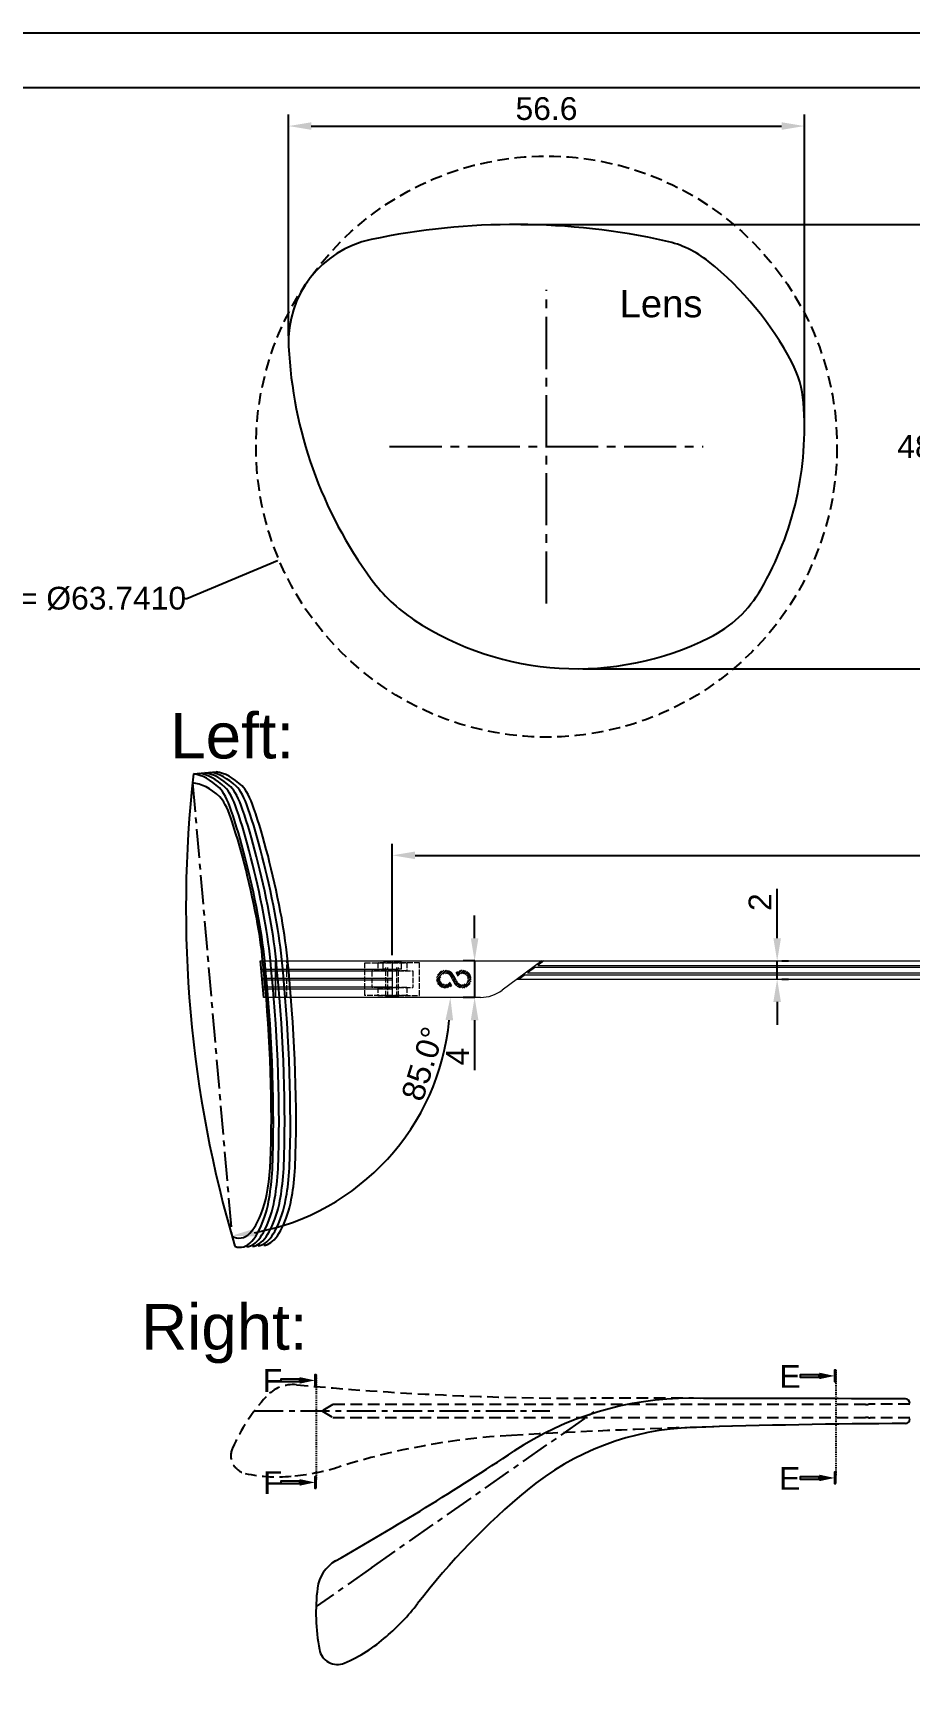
# Model space of a CAD drawing. Header units: millimetres. Extents: x 1167 to 2269, y 1197 to 1555.
# Drawn here: x 1624.7 to 1720.9, y 1373.6 to 1555.2 of the extents above; entities that cross this region are included whole.
import ezdxf

# ---------------------------------------------------------------- set-up
doc = ezdxf.new("R2010")
doc.units = ezdxf.units.MM
for name, pattern in [('ACAD_ISO02W100', [15, 12, -3]), ('CENTER', [50.79999999999998, 31.75, -6.349999999999998, 6.349999999999998, -6.349999999999998]), ('CENTER2', [28.574999999999992, 19.05, -3.174999999999998, 3.174999999999998, -3.174999999999998]), ('HIDDEN', [9.524999999999995, 6.349999999999998, -3.174999999999998]), ('HIDDEN2', [0.1875, 0.125, -0.0625]), ('PHANTOM2', [1.25, 0.625, -0.125, 0.125, -0.125, 0.125, -0.125])]:
    doc.linetypes.add(name, pattern=pattern)
for name, color, linetype in [('Center Line', 2, 'CENTER2'), ('Dimension', 3, 'Continuous'), ('Hidden Line', 1, 'HIDDEN2'), ('Section Line', 6, 'PHANTOM2'), ('Text', 4, 'Continuous')]:
    doc.layers.add(name, color=color, linetype=linetype)
for name, color, linetype, lineweight in [('odj', 4, 'Continuous', 35), ('Section', 4, 'Continuous', 25), ('填充', 6, 'Continuous', 9), ('标注', 4, 'Continuous', 5)]:
    doc.layers.add(name, color=color, linetype=linetype, lineweight=lineweight)
doc.styles.get("Standard").update_dxf_attribs({"font": 'arial.ttf'})
doc.styles.add('宋体', font='SimSun.ttf')
doc.styles.add('样式 1', font='romant.shx')
doc.dimstyles.new('ISO-25$0', dxfattribs={"dimtxt": 2.5, "dimasz": 2.5, "dimexe": 0.5, "dimexo": 1, "dimgap": 1, "dimtad": 0, "dimtih": 1, "dimtoh": 1, "dimdec": 1, "dimzin": 10, "dimdsep": 46, "dimlunit": 6, "dimtxsty": '样式 1', "dimcen": 0, "dimclrd": 256, "dimclre": 256, "dimclrt": 7, "dimazin": 0, "dimtfac": 1, "dimtdec": 1, "dimtofl": 0, "dimtmove": 0, "dimatfit": 0, "dimfxl": 1, "dimtolj": 1, "dimtzin": 10, "dimarcsym": 0})
doc.dimstyles.get("Standard").update_dxf_attribs({"dimtxt": 0.18, "dimasz": 0.18, "dimexe": 0.18, "dimexo": 0.0625, "dimgap": 0.09, "dimtad": 0, "dimtih": 1, "dimtoh": 1, "dimdec": 4, "dimzin": 0, "dimdsep": 46, "dimtxsty": 'Standard', "dimcen": 0.09, "dimadec": 0, "dimazin": 0, "dimtfac": 1, "dimtdec": 4, "dimtofl": 0, "dimtmove": 0, "dimatfit": 3, "dimfxl": 1, "dimtolj": 1, "dimtzin": 0, "dimarcsym": 0})
doc.dimstyles.new('STANDARD$2', dxfattribs={"dimtxt": 2.5, "dimasz": 2.5, "dimexe": 1.25, "dimexo": 0.625, "dimtad": 1, "dimdec": 1, "dimdsep": 46, "dimlunit": 6, "dimtxsty": 'Standard', "dimcen": 2.5, "dimadec": 1, "dimazin": 0, "dimtfac": 1, "dimtdec": 1, "dimtmove": 0, "dimatfit": 3, "dimfxl": 1, "dimtolj": 1, "dimtzin": 0, "dimarcsym": 0})

# ---------------------------------------------------------------- blocks, each defined once
blk = doc.blocks.new('*D203')
at = {"layer": 'Defpoints', "color": 0, "transparency": 16777216}
for p in [(1677.600711533664, 1534.228525898916), (1722.919261339779, 1534.228525898916), (1684.41649030314, 1485.486914000535)]:
    blk.add_point(p, dxfattribs=at)
at = {"layer": 'Dimension', "color": 0, "lineweight": -2, "transparency": 16777216}
for p, q in [((1678.225711533664, 1534.228525898916), (1724.169261339779, 1534.228525898916)), ((1722.919261339779, 1531.728525898916), (1722.919261339779, 1511.759152419029)), ((1722.919261339779, 1487.986914000535), (1722.919261339779, 1507.956287480421)), ((1685.04149030314, 1485.486914000535), (1724.169261339779, 1485.486914000535))]:
    blk.add_line(p, q, dxfattribs=at)
at = {"layer": 'Dimension', "color": 0, "transparency": 16777216}
for points in [[(1722.502594673112, 1531.728525898916), (1723.335928006446, 1531.728525898916), (1722.919261339779, 1534.228525898916)], [(1722.502594673112, 1487.986914000535), (1723.335928006446, 1487.986914000535), (1722.919261339779, 1485.486914000535)]]:
    blk.add_solid(points, dxfattribs=at)
at = {"layer": 'Dimension', "color": 0, "transparency": 16777216, "insert": (1722.919261339779, 1509.857719949724), "char_height": 2.5, "attachment_point": 5}
blk.add_mtext('48.7', dxfattribs=at)
blk = doc.blocks.new('*D205')
at = {"layer": 'Defpoints', "color": 0, "transparency": 16777216}
for p in [(1709.345241208634, 1545.030279766508), (1652.742196564294, 1521.40012936055), (1709.345241208634, 1511.942628495704)]:
    blk.add_point(p, dxfattribs=at)
at = {"layer": 'Dimension', "color": 0, "lineweight": -2, "transparency": 16777216}
for p, q in [((1652.742196564294, 1522.02512936055), (1652.742196564294, 1546.280279766508)), ((1709.345241208634, 1512.567628495704), (1709.345241208634, 1546.280279766508)), ((1655.242196564294, 1545.030279766508), (1706.845241208634, 1545.030279766508))]:
    blk.add_line(p, q, dxfattribs=at)
at = {"layer": 'Dimension', "color": 0, "transparency": 16777216}
for points in [[(1655.242196564294, 1545.446946433175), (1655.242196564294, 1544.613613099841), (1652.742196564294, 1545.030279766508)], [(1706.845241208634, 1545.446946433175), (1706.845241208634, 1544.613613099841), (1709.345241208634, 1545.030279766508)]]:
    blk.add_solid(points, dxfattribs=at)
at = {"layer": 'Dimension', "color": 0, "transparency": 16777216, "insert": (1681.043718886464, 1546.931712235812), "char_height": 2.5, "attachment_point": 5}
blk.add_mtext('56.6', dxfattribs=at)
blk = doc.blocks.new('*D206')
at = {"color": 0, "lineweight": -2, "transparency": 16777216}
for p, q in [((1680.953718886459, 1509.857719949723), (1681.133718886459, 1509.857719949723)), ((1681.043718886459, 1509.767719949723), (1681.043718886459, 1509.947719949723)), ((1641.593497266615, 1493.182888479149), (1651.522080164338, 1497.379504867177)), ((1641.376710090615, 1493.182888479149), (1641.593497266615, 1493.182888479149))]:
    blk.add_line(p, q, dxfattribs=at)
at = {"color": 0, "transparency": 16777216}
blk.add_solid([(1651.510400261243, 1497.407137816055), (1651.533760067432, 1497.351871918299), (1651.687877857607, 1497.449584285744)], dxfattribs=at)
at = {"layer": 'Defpoints', "color": 0, "transparency": 16777216}
for p in [(1710.399559915312, 1522.265855613702), (1651.687877857607, 1497.449584285744)]:
    blk.add_point(p, dxfattribs=at)
at = {"color": 3, "lineweight": 15, "transparency": 16777216, "insert": (1629.421942014217, 1493.182888479149), "char_height": 2.5, "attachment_point": 5}
blk.add_mtext('\\A1;ED = %%C63.7410', dxfattribs=at)
blk = doc.blocks.new('KNHIV')
at = {"color": 251, "linetype": 'ACAD_ISO02W100', "lineweight": 9, "ltscale": 0.05}
for p, q in [((903.9316316802993, -152.6335024612215), (904.0920977398616, -152.4835024612215)), ((904.7316316802993, -152.4835024612215), (904.0920977398616, -152.4835024612215)), ((904.7316316802993, -152.4835024612215), (904.7316316802993, -152.6335024612215)), ((905.7711656207371, -152.4835024612215), (905.1316316802994, -152.4835024612215)), ((905.1316316802994, -152.4835024612215), (905.1316316802994, -152.6335024612215)), ((905.9316316802993, -152.6335024612215), (905.7711656207371, -152.4835024612215)), ((901.9316316803014, -152.6335024612215), (906.5316316802994, -152.6335024612215)), ((901.9316316803013, -156.2335024612215), (901.9316316803014, -152.6335024612215)), ((902.6816316802993, -153.5335024612215), (902.6816316802993, -155.3335024612216)), ((906.5316316802994, -153.5335024612215), (902.6816316802993, -153.5335024612215)), ((907.9316316802973, -152.6335024612215), (903.3316316802993, -152.6335024612215)), ((903.3316316802993, -152.6335024612215), (903.3316316802993, -153.5335024612215)), ((903.3316316802993, -153.5335024612215), (907.1816316802993, -153.5335024612215)), ((903.9316316802993, -153.3335024612215), (903.9316316802993, -152.6335024612215)), ((904.2316316802993, -153.3335024612215), (903.9316316802993, -153.3335024612215)), ((904.2316316802993, -156.3042499808065), (904.2316316802993, -153.1335024612216)), ((904.2316316802993, -153.3335024612215), (905.6316316802994, -153.3335024612215)), ((904.4316316802993, -156.3835024612215), (904.4316316802993, -153.1335024612215)), ((905.4316316802993, -156.3835024612215), (905.4316316802993, -153.1335024612215)), ((905.6316316802994, -156.3042499808066), (905.6316316802994, -153.1335024612216)), ((905.9316316802993, -153.3335024612215), (905.6316316802994, -153.3335024612215)), ((905.9316316802993, -153.3335024612215), (905.9316316802993, -152.6335024612215)), ((906.5316316802994, -152.6335024612215), (906.5316316802994, -153.5335024612215)), ((907.1816316802993, -153.5335024612215), (907.1816316802993, -155.3335024612216)), ((907.9316316802974, -156.2335024612215), (907.9316316802973, -152.6335024612215)), ((906.5316316802994, -156.2335024612215), (901.9316316803013, -156.2335024612215)), ((906.5316316802994, -155.3335024612216), (902.6816316802993, -155.3335024612216)), ((903.3316316802993, -155.3335024612216), (903.3316316802994, -156.2335024612215)), ((903.3316316802993, -155.3335024612216), (907.1816316802993, -155.3335024612216)), ((903.3316316802993, -156.2335024612215), (907.9316316802974, -156.2335024612215)), ((906.5316316802994, -155.3335024612216), (906.5316316802994, -156.2335024612215)), ((904.2316316802993, -156.3042499808064), (904.3042444906791, -156.3835024612215)), ((904.2316316802993, -156.3042499808064), (905.6316316802994, -156.3042499808064)), ((904.3042444906791, -156.3835024612215), (905.5590188699196, -156.3835024612215)), ((905.6316316802994, -156.3042499808064), (905.5590188699196, -156.3835024612215))]:
    blk.add_line(p, q, dxfattribs=at)
blk = doc.blocks.new('DQD')
at = {"layer": '填充', "lineweight": 9, "ltscale": 0.3}
h = blk.add_hatch(dxfattribs=at)
h.set_pattern_fill('ANSI31', color=0, scale=0.05, style=0)
h.set_pattern_definition([(45, (1148.310689219001, -378.8355158307504), (-0.1122532015133644, 0.1122532015133644), [])])
edge = h.paths.add_edge_path()
edge.add_arc((566.6886130403477, -359.4946201689942), 1.216717289623546, 326.85562600558023, 355.0656761561903, ccw=False)
edge.add_arc((566.5886182054408, -359.4293281626059), 1.336140960204059, 301.21231557503927, 326.85577737543787, ccw=False)
edge.add_arc((566.7345749387543, -359.6666867267068), 1.057504578354094, 274.2954083961643, 301.1132669307683, ccw=False)
edge.add_arc((566.6861427289871, -359.0220303534171), 1.703977716600385, 257.7464523477044, 274.2958177068717, ccw=False)
edge.add_arc((566.552161257717, -359.6454521212073), 1.066323679704142, 222.0641747151613, 257.6720441280097, ccw=False)
edge.add_arc((567.0486799063024, -359.1973853769329), 1.735124528755777, 211.4987770512445, 222.0639620954589, ccw=False)
edge.add_line((565.5692236923569, -360.1039538747907), (565.5608968379122, -360.0900640158321))
edge.add_line((565.5608968379122, -360.0900640158321), (565.5517733592037, -360.0748522498172))
edge.add_arc((565.4972547061761, -360.1027084589502), 0.06122296885328356, 27.0646802215006, 32.79077455790604)
edge.add_arc((565.2214628673246, -360.2803099186655), 0.3892525655414389, 32.78193845158279, 33.68216510939047)
edge.add_line((565.5453703561388, -360.0644361164787), (565.5433272254693, -360.0608660595928))
edge.add_line((565.5433272254693, -360.0608660595928), (565.5412886339693, -360.0568940340217))
edge.add_arc((399.5386059169484, -452.12260299066), 189.823563961212, 29.01291434988989, 29.24438922041359)
edge.add_arc((594.7589724173001, -343.4616697150355), 33.60420062982037, 207.9789297392575, 208.2883267606696, ccw=False)
edge.add_arc((563.5330281917825, -360.0500628406903), 1.754452897536353, 27.9786661102966, 35.1296080710222)
edge.add_arc((564.4145697325889, -359.424436955154), 0.673493756199461, 34.75477402695907, 79.62394520422626)
edge.add_arc((564.3793043840753, -359.6171520034439), 0.869408876354051, 79.62532174699699, 91.32777301974212)
edge.add_arc((564.3741262809917, -359.4319307014557), 0.6841178927489383, 91.25367180060888, 130.813428210027)
edge.add_arc((564.4782941727417, -359.5525555237125), 0.8434957375525645, 130.8133250956672, 161.7494121829425)
edge.add_arc((564.3197299519491, -359.5002672879502), 0.6765326526666976, 161.749395577461, 200.5930098080731)
edge.add_arc((564.3651145107656, -359.483229547054), 0.7250098907572737, 200.5919094406856, 250.1078977268718)
edge.add_arc((564.3771603171288, -359.424855541739), 0.784046050996307, 250.7315977382036, 267.320860872582)
edge.add_arc((564.3670242481967, -359.641420979657), 0.5672435399689116, 267.3210753439423, 306.2228019429804)
edge.add_arc((564.2457809842717, -359.4759121329132), 0.7724095882509521, 306.2232758997156, 334.5335439679009)
edge.add_arc((564.5607225810918, -359.623541063804), 0.4245961006465461, 334.245506614147, 338.2122702240926)
edge.add_arc((564.7275412998947, -359.6895077019425), 0.2452101486666212, 338.0572130307958, 339.8658886487736)
edge.add_line((564.9577665303445, -359.7739136275254), (564.9586577206417, -359.7714105276702))
edge.add_line((564.9586577206414, -359.7714105276702), (565.2790189452751, -360.3481609467885))
edge.add_arc((564.3447588837873, -359.4378359659722), 1.304428393277978, 269.44646534017363, 315.743420397204, ccw=False)
edge.add_arc((564.343787394911, -359.5382448061391), 1.20401485349301, 219.0311403333957, 269.4465323711262, ccw=False)
edge.add_arc((564.3783404909054, -359.5251630457713), 1.239148246986644, 168.2093777522444, 218.4948823709228, ccw=False)
edge.add_arc((564.4577453651725, -359.5417355908417), 1.320264110429805, 121.206691058455, 168.2094811642351, ccw=False)
edge.add_arc((564.3200079999688, -359.3174345077646), 1.057054314618761, 94.29288208772061, 121.12046112476281, ccw=False)
edge.add_arc((564.3684359966826, -359.9627754671345), 1.704209801786156, 77.74644007036602, 94.29238557343848, ccw=False)
edge.add_arc((564.5024815273678, -359.3392514973688), 1.066442243453384, 42.07419061463338, 77.67423065552902, ccw=False)
edge.add_arc((564.0081888832599, -359.7854601562463), 1.732345678797139, 31.490805509078598, 42.073828809588576, ccw=False)
edge.add_arc((570.6896310388811, -355.7631246048854), 6.066493148001456, 210.9223463452864, 211.2429733182646)
edge.add_arc((565.5525527350894, -358.8855166961567), 0.05516987316543531, 205.9091883475824, 212.290059745909)
edge.add_arc((565.7252644248031, -358.7762607833129), 0.2595376306008084, 212.311343710942, 213.6669460447812)
edge.add_line((565.5092579837269, -358.9201392011228), (565.5113286015901, -358.9236716837715))
edge.add_line((565.5113286015903, -358.9236716837716), (565.5133442450663, -358.9276772487624))
edge.add_line((565.5133442450663, -358.9276772487624), (565.5694756162695, -359.0289030003003))
edge.add_line((565.5694756162695, -359.0289030003004), (565.6117985813908, -359.1051751713457))
edge.add_line((565.6117985813908, -359.1051751713457), (565.6609923362214, -359.1937164656284))
edge.add_arc((659.0659813808736, -307.2596540638827), 106.8720675199093, 209.0744756845439, 209.3224517215061)
edge.add_arc((563.1787150358971, -361.1044617461633), 3.099002879472425, 28.555811728722972, 29.096224519497298, ccw=False)
edge.add_arc((567.1019806205497, -358.9696014770688), 1.367499255932926, 208.5466101670828, 209.6915994986183)
edge.add_arc((588.5196750177456, -346.9020361273534), 25.95088661406556, 209.4140479317235, 210.0587383423365)
edge.add_arc((566.5642309010202, -359.6080498792439), 0.5838940484204227, 210.0584472110732, 215.1337942498214)
edge.add_arc((566.6562113320372, -359.5484779779381), 0.6934123124561334, 214.7855048940635, 294.3731550456129)
edge.add_arc((566.5875822481635, -359.396993854749), 0.8597174258170565, 294.3730579044457, 321.3929924748363)
edge.add_arc((566.7098070636087, -359.4945848194842), 0.7033112178369222, 321.3927186790723, 376.6129149764183)
edge.add_arc((566.6896904449966, -359.5005876099809), 0.7243043557043284, 16.61297775969063, 70.10287884462574)
edge.add_arc((566.6791206873781, -359.5536292982607), 0.7778192747445857, 70.70051019537512, 87.76094619390516)
edge.add_arc((566.6873536372152, -359.3429992108219), 0.5670283470711378, 87.76070116869991, 126.4635779799363)
edge.add_arc((566.8097910464778, -359.508689905945), 0.7730485539159813, 126.4633196236775, 154.5968447371398)
edge.add_arc((566.4955071148036, -359.3617953361708), 0.4261419920618258, 154.3102617431642, 158.2724430621825)
edge.add_arc((566.3276794256751, -359.2956157986912), 0.2457393046782578, 158.1206702321764, 159.9307208631565)
edge.add_line((566.0968618095214, -359.2112888520085), (566.0959706192245, -359.2137995171464))
edge.add_line((566.0959706192243, -359.2137995171464), (565.7756058641253, -358.6363412397474))
edge.add_arc((566.7099058705987, -359.5466472490116), 1.304443763678047, 89.44740677279219, 135.7452416581772, ccw=False)
edge.add_arc((566.7108800742767, -359.4459512887653), 1.203743091024093, 39.018406862530526, 89.44754976023052, ccw=False)
edge.add_arc((566.6952801009777, -359.4446441497368), 1.215088782696644, -6.582676327144782, 38.50740391752868, ccw=False)
edge.add_arc((568.4136684633979, -359.6429346064922), 0.514702438655821, 173.4181375380487, 175.1339994824087)
blk = doc.blocks.new('*D211')
at = {"layer": 'Defpoints', "color": 0, "transparency": 16777216}
for p in [(1706.232284319393, 1453.424825470938), (1706.351107666119, 1453.424825470938), (1706.232284319393, 1451.424825470938)]:
    blk.add_point(p, dxfattribs=at)
at = {"layer": 'Dimension', "color": 0, "lineweight": -2, "transparency": 16777216}
for p, q in [((1706.351107666119, 1455.924825470938), (1706.351107666119, 1461.330691773803)), ((1706.351107666119, 1451.424825470938), (1706.351107666119, 1453.424825470938)), ((1706.857284319393, 1453.424825470938), (1707.601107666119, 1453.424825470938)), ((1706.857284319393, 1451.424825470938), (1707.601107666119, 1451.424825470938)), ((1706.351107666119, 1448.924825470938), (1706.351107666119, 1446.424825470938))]:
    blk.add_line(p, q, dxfattribs=at)
at = {"layer": 'Dimension', "color": 0, "transparency": 16777216}
for points in [[(1705.934440999452, 1455.924825470938), (1706.767774332786, 1455.924825470938), (1706.351107666119, 1453.424825470938)], [(1705.934440999452, 1448.924825470938), (1706.767774332786, 1448.924825470938), (1706.351107666119, 1451.424825470938)]]:
    blk.add_solid(points, dxfattribs=at)
at = {"layer": 'Dimension', "color": 0, "transparency": 16777216, "insert": (1704.470991704318, 1459.87775862237), "char_height": 2.5, "attachment_point": 5, "rotation": 90}
blk.add_mtext('2', dxfattribs=at)
blk = doc.blocks.new('*D212')
at = {"layer": 'Defpoints', "color": 0, "transparency": 16777216}
for p in [(1673.157304898278, 1453.424825470938), (1673.804387163017, 1453.424825470938), (1673.804387163017, 1449.424825470938)]:
    blk.add_point(p, dxfattribs=at)
at = {"layer": 'Dimension', "color": 0, "lineweight": -2, "transparency": 16777216}
for p, q in [((1673.157304898278, 1455.924825470938), (1673.157304898278, 1458.424825470938)), ((1673.179387163017, 1453.424825470938), (1671.907304898278, 1453.424825470938)), ((1673.157304898278, 1453.424825470938), (1673.157304898278, 1449.424825470938)), ((1673.179387163017, 1449.424825470938), (1671.907304898278, 1449.424825470938)), ((1673.157304898278, 1446.924825470938), (1673.157304898278, 1441.445630382256))]:
    blk.add_line(p, q, dxfattribs=at)
at = {"layer": 'Dimension', "color": 0, "transparency": 16777216}
for points in [[(1672.740638231611, 1455.924825470938), (1673.573971564944, 1455.924825470938), (1673.157304898278, 1453.424825470938)], [(1672.740638231611, 1446.924825470938), (1673.573971564944, 1446.924825470938), (1673.157304898278, 1449.424825470938)]]:
    blk.add_solid(points, dxfattribs=at)
at = {"layer": 'Dimension', "color": 0, "transparency": 16777216, "insert": (1671.282304898277, 1442.935227926594), "char_height": 2.5, "attachment_point": 5, "rotation": 90}
blk.add_mtext('4', dxfattribs=at)
blk = doc.blocks.new('*D213')
at = {"layer": 'Defpoints', "color": 0, "transparency": 16777216}
for p in [(1809.124506209582, 1465.013205804867), (1664.124506209582, 1453.424825470937), (1809.124506209582, 1447.532101175174)]:
    blk.add_point(p, dxfattribs=at)
at = {"layer": 'Dimension', "color": 0, "lineweight": -2, "transparency": 16777216}
for p, q in [((1664.124506209582, 1454.049825470937), (1664.124506209582, 1466.263205804867)), ((1809.124506209582, 1448.157101175174), (1809.124506209582, 1466.263205804867)), ((1666.624506209582, 1465.013205804867), (1806.624506209582, 1465.013205804867))]:
    blk.add_line(p, q, dxfattribs=at)
at = {"layer": 'Dimension', "color": 0, "transparency": 16777216}
for points in [[(1666.624506209582, 1465.429872471533), (1666.624506209582, 1464.5965391382), (1664.124506209582, 1465.013205804867)], [(1806.624506209582, 1465.429872471533), (1806.624506209582, 1464.5965391382), (1809.124506209582, 1465.013205804867)]]:
    blk.add_solid(points, dxfattribs=at)
at = {"layer": 'Dimension', "color": 0, "transparency": 16777216, "insert": (1736.624506209582, 1466.914638274171), "char_height": 2.5, "attachment_point": 5}
blk.add_mtext('145±2', dxfattribs=at)
blk = doc.blocks.new('*D190')
at = {"color": 0, "lineweight": -2, "ltscale": 1000, "transparency": 16777216}
blk.add_arc((1644.253206047595, 1449.424825470937), 26.24600073294639, 280.4197355455171, 354.5403623042808, dxfattribs=at)
at = {"color": 0, "ltscale": 1000, "transparency": 16777216}
for points in [[(1669.963947178238, 1446.947506704759), (1670.796334864691, 1446.907818118401), (1670.499206780541, 1449.424825470937)], [(1649.055758214971, 1423.198721946142), (1648.944248395507, 1424.024560916285), (1646.522486394809, 1423.277111972821)]]:
    blk.add_solid(points, dxfattribs=at)
at = {"layer": 'Defpoints', "color": 0, "ltscale": 1000, "transparency": 16777216}
for p in [(1642.211059812458, 1472.955393099208), (1649.992971008088, 1449.424825470937), (1673.804387163016, 1449.424825470937), (1658.665436646662, 1427.489918048449), (1646.524940478966, 1423.248834863065)]:
    blk.add_point(p, dxfattribs=at)
at = {"color": 0, "ltscale": 1000, "transparency": 16777216, "insert": (1667.481661409965, 1442.138065874141), "char_height": 2.5, "attachment_point": 5, "rotation": 72.58337421595918}
blk.add_mtext('\\A1;85.0°', dxfattribs=at)
blk = doc.blocks.new('_FILLED')
at = {"color": 0, "linetype": 'ByBlock'}
blk.add_solid([(0, 0), (-1, 0.2142857143), (-1, -0.2142857143)], dxfattribs=at)
blk = doc.blocks.new('ER')
at = {"layer": 'Section'}
h = blk.add_hatch(color=6, dxfattribs=at)
h.dxf.hatch_style = 1
h.paths.add_polyline_path([(973.8781565702375, -602.3012728296162), (973.8781565702375, -602.770364296237), (977.630888303218, -602.770364296237), (977.630888303218, -602.3012728296162)])
h.paths.add_polyline_path([(980.6330736896052, -603.6616380828236), (980.8676194229192, -603.6616380828236), (980.8676194229192, -601.4099990430332), (980.6330736896052, -601.4099990430332)])
at = {"layer": 'Section', "color": 6}
for points in [[(977.630888303218, -602.3012728296162), (973.8781565702375, -602.3012728296162), (973.8781565702375, -602.770364296237), (977.630888303218, -602.770364296237)], [(980.8676194229192, -603.6616380828236), (980.8676194229192, -601.4099990430332), (980.6330736896052, -601.4099990430332), (980.6330736896052, -603.6616380828236)]]:
    blk.add_lwpolyline(points, close=True, dxfattribs=at)
at = {"layer": 'Section', "color": 6, "xscale": 3.002185386386005, "yscale": 3.002185386386005, "zscale": 3.002185386386005}
blk.add_blockref('_FILLED', (980.6330736896052, -602.5358185629266), dxfattribs=at)

msp = doc.modelspace()

# ---------------------------------------------------------------- linework, layer by layer
for p, q in [((1825.238385572122, 1549.227889146865), (1415.982886577885, 1549.227889146865)), ((1642.319914476413, 1473.948057149149), (1644.810401221641, 1474.165946506017)), ((1649.625536825393, 1453.424825470937), (1649.992971008092, 1449.424825470937))]:
    msp.add_line(p, q)
at = {"color": 251, "linetype": 'ACAD_ISO02W100', "lineweight": 13, "ltscale": 0.05}
msp.add_line((1652.562143339253, 1449.424825470937), (1652.562143339253, 1453.424825470937), dxfattribs=at)
msp.add_lwpolyline([(1829.276425539401, 1258.227889146865), (1829.276425539401, 1555.227889146865), (1409.276428342646, 1555.227889146865), (1409.276428342646, 1258.227889146865)], close=True)
at = {"color": 7, "ltscale": 1000}
msp.add_lwpolyline([(1704.587584984403, 1494.225480964022, 0.1516152067043108), (1709.23993649005, 1514.669831399513, 0.1023068450238671), (1707.956556674808, 1519.114647790234, 0.1031828431012692), (1698.809343959003, 1530.183370630529, 0.1145140257016414), (1694.150790132657, 1532.413575981992, 0.1071161868323588), (1661.802438091911, 1532.576506429351, 0.3680630409445365), (1652.755511187361, 1520.848747481248, 0.147563057254438), (1661.825922050311, 1495.312506278805, 0.08849021197590781), (1666.505016905694, 1490.865552234437, 0.2676051038417447), (1698.922386660621, 1488.902256112555, 0.1469541104432981)], format="xyb", close=True, dxfattribs=at)
for centre, radius, start, end in [((1772.235416871825, 1459.19933729461), 130.75, 173.5231985182469, 196.4768014817649), ((1696.776025461504, 1370.435934358135), 35, 89.94456415000211, 123.4923832347867), ((1689.983115865931, -5650.380553393986), 7055.819773951815, 89.75288239645576, 89.94456415000211), ((1720.412727335059, 1404.873598758247), 0.5, 0, 89.75288239645576), ((1724.524350241629, 547.1254788230226), 855.5546907086502, 90.27519216678432, 91.83863399094608), ((1720.412727335055, 1403.170295430979), 0.5, 270.2751921667843, 0), ((1698.036667805487, 1372.255135319635), 30, 91.83863399094608, 129.601158723327), ((1485.978445470924, 1689.008344133549), 347, 299.6997877111967, 303.4923832347867), ((1727.996327695158, 1336.041618792026), 77, 129.601158723327, 142.5027544529489), ((1659.883308430364, 1384.118038221634), 4.000000000002237, 119.6997877111967, 173.0578898029237), ((1677.860643634251, 1381.929134286945), 22.11010440246988, 173.0578898029237, 190.5626059300351), ((1648.407849534766, 1397.105927276419), 23.31538080755329, 310.2522140016385, 322.5027544529489), ((1652.677014623341, 1391.28882330825), 16.12495639385031, 292.5390797721148, 312.0308343472549), ((1658.09130101769, 1378.242755089505), 1.999999999999987, 190.5626059300351, 292.5390797721148)]:
    msp.add_arc(centre, radius, start, end)
for centre, major_axis, ratio, start_param, end_param in [((1648.436909463811, 1396.129668693685), (-6.809591091484416, 77.8339823360867), 0.1999999999999962, -0.2184553137675791, -0.04408121780394231), ((1649.059531150118, 1396.184141032901), (-6.809591091484416, 77.8339823360867), 0.1999999999999962, -0.2184553137675791, -0.04408121780394231), ((1649.682152836425, 1396.238613372118), (-6.809591091484416, 77.8339823360867), 0.1999999999999962, -0.2184553137675791, -0.04408121780394231), ((1650.304774522736, 1396.293085711336), (-6.809591091484416, 77.8339823360867), 0.1999999999999962, -0.2184553137675791, -0.04408121780394231), ((1650.927396209043, 1396.347558050554), (-6.809591091484416, 77.8339823360867), 0.1999999999999962, -0.2184553137675791, -0.04408121780394231), ((1648.436909463811, 1396.129668693685), (-6.721059377893075, 76.82206021928748), 0.2000000000000103, -0.2184553137675729, -0.03201230175371617), ((1645.715521061955, 1459.532303994442), (-1.149522353508722, 13.13910062377586), 0.2000000000001093, -0.6745247904534356, -0.2184553137681433), ((1646.338142748262, 1459.586776333658), (-1.149522353508722, 13.13910062377586), 0.2000000000001093, -0.6745247904534356, -0.2184553137681433), ((1646.960764434569, 1459.641248672878), (-1.149522353508722, 13.13910062377586), 0.2000000000001093, -0.6745247904534356, -0.2184553137681433), ((1647.583386120876, 1459.695721012094), (-1.149522353508722, 13.13910062377586), 0.2000000000001093, -0.6745247904534356, -0.2184553137681433), ((1648.206007807183, 1459.750193351311), (-1.149522353508722, 13.13910062377586), 0.2000000000001093, -0.6745247904534356, -0.2184553137681433), ((1645.715521061955, 1459.532303994442), (-1.060990639919009, 12.12717850697799), 0.2000000000002301, -0.6745247904535667, -0.2184553137687195), ((1644.377641101421, 1440.805204171144), (-3.218399144600664, 36.78647055401955), 0.2000000000000327, -1.085800706842532, -0.6745247904525953), ((1645.000262787727, 1440.859676510362), (-3.218399144600664, 36.78647055401955), 0.2000000000000327, -1.085800706842532, -0.6745247904525953), ((1645.622884474034, 1440.91414884958), (-3.218399144600664, 36.78647055401955), 0.2000000000000327, -1.085800706842532, -0.6745247904525953), ((1646.245506160341, 1440.968621188797), (-3.218399144600664, 36.78647055401955), 0.2000000000000327, -1.085800706842532, -0.6745247904525953), ((1646.868127846648, 1441.023093528013), (-3.218399144600664, 36.78647055401955), 0.2000000000000327, -1.085800706842532, -0.6745247904525953), ((1644.377641101421, 1440.805204171143), (-3.129867431020295, 35.7745484372488), 0.1999999999999724, -1.085800706842934, -0.6745247904535215), ((1647.597178279017, 1452.195771618776), (-1.06099063991722, 12.12717850697705), 0.1999999999999332, -1.493609234633533, -1.085800706843112), ((1647.597178279013, 1452.195771618776), (-1.149522353500528, 13.13910062374828), 0.2000000000003905, -1.493609234633147, -1.085800706841733), ((1648.219799965324, 1452.250243957992), (-1.149522353500528, 13.13910062374828), 0.2000000000003905, -1.493609234633147, -1.085800706841733), ((1648.842421651631, 1452.30471629721), (-1.149522353500528, 13.13910062374828), 0.2000000000003905, -1.493609234633147, -1.085800706841733), ((1649.465043337937, 1452.359188636427), (-1.149522353500528, 13.13910062374828), 0.2000000000003905, -1.493609234633147, -1.085800706841733), ((1650.087665024244, 1452.413660975645), (-1.149522353500528, 13.13910062374828), 0.2000000000003905, -1.493609234633147, -1.085800706841733), ((1643.001728331548, 1449.940337893185), (-3.236377387275215, 36.99196280803337), 0.19999999999996, 4.187699127175144, 4.789576072546214), ((1643.624350017855, 1449.994810232402), (-3.236377387275215, 36.99196280803337), 0.19999999999996, 4.187699127175144, 4.789576072546214), ((1644.246971704162, 1450.04928257162), (-3.236377387275215, 36.99196280803337), 0.19999999999996, 4.187699127175144, 4.789576072546214), ((1644.869593390469, 1450.103754910838), (-3.236377387275215, 36.99196280803337), 0.19999999999996, 4.187699127175144, 4.789576072546214), ((1645.492215076776, 1450.158227250054), (-3.236377387275215, 36.99196280803337), 0.19999999999996, 4.187699127175144, 4.789576072546214), ((1643.001728331548, 1449.940337893185), (-3.147845673683391, 35.98004069122526), 0.2000000000000176, 4.187699127174985, 4.789576072546237), ((1647.724988391254, 1439.362554133383), (-1.242874749619251, 14.20612339387597), 0.1999999999999397, 3.604060088374779, 4.187699127174504), ((1647.724988391254, 1439.362554133383), (-1.331406463209087, 15.21804551067896), 0.2000000000000093, 3.604060088375556, 4.187699127174846), ((1648.347610077561, 1439.417026472599), (-1.331406463209087, 15.21804551067896), 0.2000000000000093, 3.604060088375556, 4.187699127174846), ((1648.970231763868, 1439.471498811817), (-1.331406463209087, 15.21804551067896), 0.2000000000000093, 3.604060088375556, 4.187699127174846), ((1649.592853450178, 1439.525971151034), (-1.331406463209087, 15.21804551067896), 0.2000000000000093, 3.604060088375556, 4.187699127174846), ((1650.215475136485, 1439.580443490252), (-1.331406463209087, 15.21804551067896), 0.2000000000000093, 3.604060088375556, 4.187699127174846), ((1644.553607833232, 1456.156467667989), (-2.899055789233354, 33.13635929955644), 0.1999999999999787, 3.005244801656671, 3.604060088376275), ((1644.553607833232, 1456.156467667989), (-2.987587502823798, 34.14828141635545), 0.199999999999986, 3.043040634832059, 3.604060088376249), ((1645.176229519539, 1456.210940007207), (-2.987587502823798, 34.14828141635545), 0.199999999999986, 3.141592653589793, 3.604060088376249), ((1645.798851205845, 1456.265412346424), (-2.987587502823798, 34.14828141635545), 0.199999999999986, 3.141592653589793, 3.604060088376249), ((1646.421472892156, 1456.319884685642), (-2.987587502823798, 34.14828141635545), 0.199999999999986, 3.141592653589793, 3.604060088376249), ((1647.044094578463, 1456.37435702486), (-2.987587502823798, 34.14828141635545), 0.199999999999986, 3.141592653589793, 3.604060088376249)]:
    msp.add_ellipse(centre, major_axis=major_axis, ratio=ratio, start_param=start_param, end_param=end_param, dxfattribs=at)
at = {"layer": 'Center Line', "ltscale": 0.3}
for p, q in [((1681.043718886462, 1492.650108534662), (1681.043718886462, 1527.065331364784)), ((1663.836107471399, 1509.857719949724), (1698.251330301524, 1509.857719949724))]:
    msp.add_line(p, q, dxfattribs=at)
at = {"layer": 'Center Line', "linetype": 'CENTER', "ltscale": 0.1}
for p, q in [((1642.211059812458, 1472.955393099209), (1646.524940478967, 1423.248834863065)), ((1648.992928358422, 1404.046544779862), (1681.412727335059, 1404.046544779862)), ((1661.838166006391, 1386.839251689332), (1686.412727335059, 1404.046544779862)), ((1661.838166006391, 1386.839251689332), (1655.760222506467, 1382.583429833872))]:
    msp.add_line(p, q, dxfattribs=at)
at = {"layer": 'Hidden Line', "linetype": 'HIDDEN', "ltscale": 0.2}
for p, q in [((1657.612727335059, 1404.746544779861), (1656.412727335059, 1404.046544779862)), ((1716.060133419525, 1404.746544779861), (1657.612727335059, 1404.746544779861)), ((1720.912727335059, 1404.796544779862), (1716.558141310301, 1404.796544779862)), ((1656.412727335059, 1404.046544779862), (1657.612727335059, 1403.346544779862)), ((1657.612727335059, 1403.346544779862), (1716.060133419576, 1403.346544779863)), ((1720.912727335059, 1403.296544779862), (1716.558141310301, 1403.296544779862))]:
    msp.add_line(p, q, dxfattribs=at)
msp.add_circle((1681.043718886462, 1509.857719949724), 31.87047588548282, dxfattribs=at)
for centre, radius, start, end in [((1653.25057783201, 1402.938717446884), 4.000000000002237, 84.69978771116183, 138.0578898029083), ((1685.673948969927, 1752.437966378917), 347, 264.6997877111618, 270.0333517628652), ((1666.721244996768, 1390.834296452696), 22.11010440246988, 138.0578898029083, 155.5626059299787), ((1691.309566933856, -754.9282649630159), 2160.373123297442, 89.82484398675584, 90.14410676932162), ((1716.027733841745, 1406.568607507462), 1.822350766441524, 271.0187154478749, 280.8320697958189), ((1716.558141310301, 1403.796544779862), 1, 90, 100.8320697958189), ((1716.027733841745, 1401.524482052263), 1.822350766441524, 79.16793020418109, 88.98128455212517), ((1716.558141310301, 1404.296544779862), 1, 259.1679302041811, 270), ((1681.469995476511, 1324.488797330015), 77, 93.1700944024685, 107.5027544530002), ((1724.524350241949, 547.1254788141814), 855.554690717497, 91.55454538049835, 93.17009440225966), ((1648.412727335059, 1399.153820484099), 1.999999999999987, 155.5626059299787, 257.5390797721388), ((1651.46052088406, 1412.946041030872), 16.12495639385031, 257.5390797721388, 277.03083434729), ((1651.2999793381, 1420.159826135879), 23.31538080755329, 275.2522140017159, 287.5027544530002)]:
    msp.add_arc(centre, radius, start, end, dxfattribs=at)
at = {"layer": 'Section Line'}
for p, q in [((1655.771511243596, 1408.029789731542), (1655.771511243596, 1396.483626153036)), ((1712.772082039717, 1408.519626569107), (1712.772082039717, 1396.973462990602))]:
    msp.add_line(p, q, dxfattribs=at).dxf.unprotected_set("ltscale", 0)
at = {"layer": '标注', "color": 0, "lineweight": 13, "ltscale": 5}
for p, q in [((1649.625536825393, 1453.424825470937), (1734.655369050955, 1453.424825470937)), ((1649.625536825393, 1453.424825470937), (1680.52450620958, 1453.424825470937)), ((1651.324506209583, 1449.424825470937), (1651.324506209583, 1453.424825470937)), ((1651.324506209583, 1453.424825470937), (1651.324506209583, 1449.424825470937)), ((1664.124506209582, 1453.424825470937), (1664.124506209582, 1449.424825470937)), ((1680.52450620958, 1453.424825470937), (1676.18529736552, 1450.210596697559)), ((1680.760512161911, 1453.424825470937), (1680.098406734543, 1452.93437700622)), ((1664.117971357, 1452.495460766669), (1649.710906915529, 1452.495460766667)), ((1664.117971357, 1452.295460766668), (1649.729278624663, 1452.295460766668)), ((1678.706693230159, 1451.903478114084), (1678.06051216191, 1451.424825470937)), ((1678.706693230162, 1451.903478114084), (1734.624506209582, 1451.903478114084)), ((1679.828406734543, 1452.734377006219), (1678.976693230159, 1452.103478114085)), ((1678.976693230159, 1452.103478114085), (1734.624506209582, 1452.103478114085)), ((1679.828406734543, 1452.734377006219), (1734.624506209582, 1452.734377006219)), ((1680.098406734543, 1452.93437700622), (1734.624506209582, 1452.93437700622)), ((1664.124506209582, 1451.517344918982), (1649.800755214796, 1451.517344918982)), ((1664.124506209582, 1451.317344918983), (1649.819126923934, 1451.317344918983)), ((1664.117971357, 1450.539229071296), (1649.89060351407, 1450.539229071296)), ((1664.117971357, 1450.339229071295), (1649.908975223201, 1450.339229071295)), ((1677.824506209583, 1451.424825470937), (1734.640062429202, 1451.424825470937)), ((1673.804387163016, 1449.424825470937), (1649.992971008089, 1449.424825470937))]:
    msp.add_line(p, q, dxfattribs=at)
msp.add_arc((1673.804387163016, 1453.424825470937), 4, 270, 306.528855367134, dxfattribs=at)

# ---------------------------------------------------------------- block references
at = {"color": 6, "lineweight": 13}
msp.add_blockref('KNHIV', (759.1928745292844, 1605.858327932158), dxfattribs=at)
at = {"linetype": 'Continuous', "xscale": 0.5559712353769681, "yscale": 0.5559712353769681, "zscale": 0.5559712353769681}
for p in [(1110.437282301029, 1742.396449867559), (1167.437853097153, 1742.886286705124), (1167.43785309715, 1731.693004716347), (1110.437282301029, 1731.203167878782)]:
    msp.add_blockref('ER', p, dxfattribs=at)
at = {"layer": '标注', "color": 0, "lineweight": 13, "ltscale": 5, "xscale": 0.8013977647682293, "yscale": 0.8013977647682293, "zscale": 0.8013977647682293}
msp.add_blockref('DQD', (1217.670537412674, 1739.529463202687), dxfattribs=at)

# ---------------------------------------------------------------- texts
at = {"layer": 'odj', "char_height": 2.5, "attachment_point": 5}
for s, insert in [('F', (1650.976774586374, 1407.387134045496)), ('E', (1707.769186214815, 1407.844747741648)), ('F', (1651.004272236072, 1396.183068142975)), ('E', (1707.722747191214, 1396.650607817199))]:
    msp.add_mtext_dynamic_manual_height_columns(s, width=17.5973544339613, gutter_width=12.5, heights=[0], dxfattribs=dict(at, insert=insert))
at = {"layer": 'Text', "linetype": 'ByBlock', "lineweight": 9, "insert": (1706.239453114014, 1525.524960280108), "char_height": 2.999656757569374, "width": 34.34827007284811, "attachment_point": 5}
msp.add_mtext('\\pxql;Lens', dxfattribs=at)
at = {"layer": 'Text', "linetype": 'ByBlock', "lineweight": 9, "char_height": 5, "width": 51.56487207458102, "attachment_point": 5, "style": '宋体'}
for s, insert in [('\\pxql;{\\fArial|b0|i0|c0|p34;Left:}', (1665.550050060023, 1478.106376723966)), ('\\pxql;{\\fArial|b0|i0|c0|p34;Right:}', (1662.366695219693, 1412.51598163893))]:
    msp.add_mtext(s, dxfattribs=dict(at, insert=insert))

# ---------------------------------------------------------------- dimensions: what is measured, and where the dimension line sits
at = {"color": 3, "lineweight": 15}
dim = msp.add_diameter_dim_2p(p1=(1710.399559915312, 1522.265855613702), p2=(1651.687877857607, 1497.449584285744), dimstyle='Standard', override={"dimtxt": 2.5, "dimexe": 0.18, "dimexo": 0.0625, "dimtad": 0, "dimtih": 1, "dimtoh": 1, "dimpost": 'ED = %%C<>', "dimcen": 0.09, "dimclrt": 3, "dimadec": 1, "dimfxl": 1.25}, dxfattribs=at)
dim.commit()
dim.dimension.update_dxf_attribs({"geometry": '*D206', "text_midpoint": (1629.421942014217, 1493.182888479149), "dimtype": 163})
at = {"color": 3, "ltscale": 1000}
dim = msp.add_angular_dim_2l(base=(1658.665436646662, 1427.489918048449), line1=((1673.804387163016, 1449.424825470937), (1649.992971008089, 1449.424825470937)), line2=((1642.211059812458, 1472.955393099209), (1646.524940478967, 1423.248834863065)), dimstyle='STANDARD$2', override={"dimfxl": 1.25, "dimarcsym": 2}, dxfattribs=at)
dim.commit()
dim.dimension.update_dxf_attribs({"geometry": '*D190', "text_midpoint": (1669.295919882717, 1441.568933526287), "dimtype": 162})
at = {"layer": 'Dimension'}
for base, p1, p2, override, picture, middle in [((1709.345241208634, 1545.030279766508), (1652.742196564294, 1521.40012936055), (1709.345241208634, 1511.942628495704), {"dimexe": 1.25, "dimexo": 0.625, "dimgap": 0.625, "dimtad": 1, "dimzin": 8, "dimlunit": 2, "dimpost": '<>', "dimtxsty": 'Standard', "dimcen": 2.5, "dimclrd": 0, "dimclre": 0, "dimclrt": 0, "dimadec": 0, "dimtdec": 2, "dimtofl": 1, "dimatfit": 3, "dimtolj": 0, "dimtzin": 8}, '*D205', (1681.043718886464, 1546.931712235812)), ((1809.124506209582, 1465.013205804867), (1664.124506209582, 1453.424825470937), (1809.124506209582, 1447.532101175174), {"dimexe": 1.25, "dimexo": 0.625, "dimgap": 0.625, "dimtad": 3, "dimdec": 0, "dimzin": 8, "dimlunit": 2, "dimpost": '<>', "dimtxsty": 'Standard', "dimcen": 2.5, "dimclrd": 0, "dimclre": 0, "dimclrt": 0, "dimadec": 0, "dimtol": 1, "dimtp": 2, "dimtm": 2, "dimtdec": 2, "dimtofl": 1, "dimatfit": 3, "dimtolj": 0, "dimtzin": 8}, '*D213', (1736.624506209582, 1466.914638274171))]:
    dim = msp.add_linear_dim(base=base, p1=p1, p2=p2, dimstyle='ISO-25$0', override=override, dxfattribs=at)
    dim.commit()
    dim.dimension.update_dxf_attribs({"geometry": picture, "text_midpoint": middle})
for base, p1, p2, override, picture, middle in [((1722.919261339779, 1534.228525898916), (1684.416490303139, 1485.486914000534), (1677.600711533663, 1534.228525898915), {"dimexe": 1.25, "dimexo": 0.625, "dimgap": 0.625, "dimtad": 1, "dimzin": 8, "dimlunit": 2, "dimpost": '<>', "dimtxsty": 'Standard', "dimcen": 2.5, "dimclrd": 0, "dimclre": 0, "dimclrt": 0, "dimadec": 0, "dimtdec": 2, "dimtofl": 1, "dimatfit": 3, "dimtolj": 0, "dimtzin": 8}, '*D203', (1722.919261339779, 1509.857719949724)), ((1706.351107666119, 1453.424825470938), (1706.232284319392, 1451.424825470937), (1706.232284319392, 1453.424825470937), {"dimexe": 1.25, "dimexo": 0.625, "dimgap": 0.625, "dimtad": 1, "dimtih": 0, "dimtoh": 0, "dimzin": 8, "dimlunit": 2, "dimtxsty": 'Standard', "dimcen": 2.5, "dimclrd": 0, "dimclre": 0, "dimclrt": 0, "dimadec": 0, "dimtp": 0.2, "dimtm": 0.2, "dimtdec": 2, "dimtofl": 1, "dimatfit": 3, "dimtolj": 0, "dimtzin": 8}, '*D211', (1704.470991704318, 1459.87775862237))]:
    dim = msp.add_linear_dim(base=base, p1=p1, p2=p2, angle=90, dimstyle='ISO-25$0', override=override, dxfattribs=at)
    dim.commit()
    dim.dimension.update_dxf_attribs({"geometry": picture, "text_midpoint": middle})
dim = msp.add_linear_dim(base=(1673.157304898278, 1453.424825470938), p1=(1673.804387163016, 1449.424825470937), p2=(1673.804387163016, 1453.424825470937), angle=90, dimstyle='ISO-25$0', override={"dimexe": 1.25, "dimexo": 0.625, "dimgap": 0.625, "dimtad": 1, "dimtih": 0, "dimtoh": 0, "dimzin": 8, "dimlunit": 2, "dimtxsty": 'Standard', "dimcen": 2.5, "dimclrd": 0, "dimclre": 0, "dimclrt": 0, "dimadec": 0, "dimtp": 0.2, "dimtm": 0.2, "dimtdec": 2, "dimtofl": 1, "dimatfit": 3, "dimtolj": 0, "dimtzin": 8}, dxfattribs=at)
dim.commit()
dim.dimension.update_dxf_attribs({"geometry": '*D212', "text_midpoint": (1673.157304898277, 1442.935227926594), "dimtype": 160})

doc.saveas('drawing.dxf')
